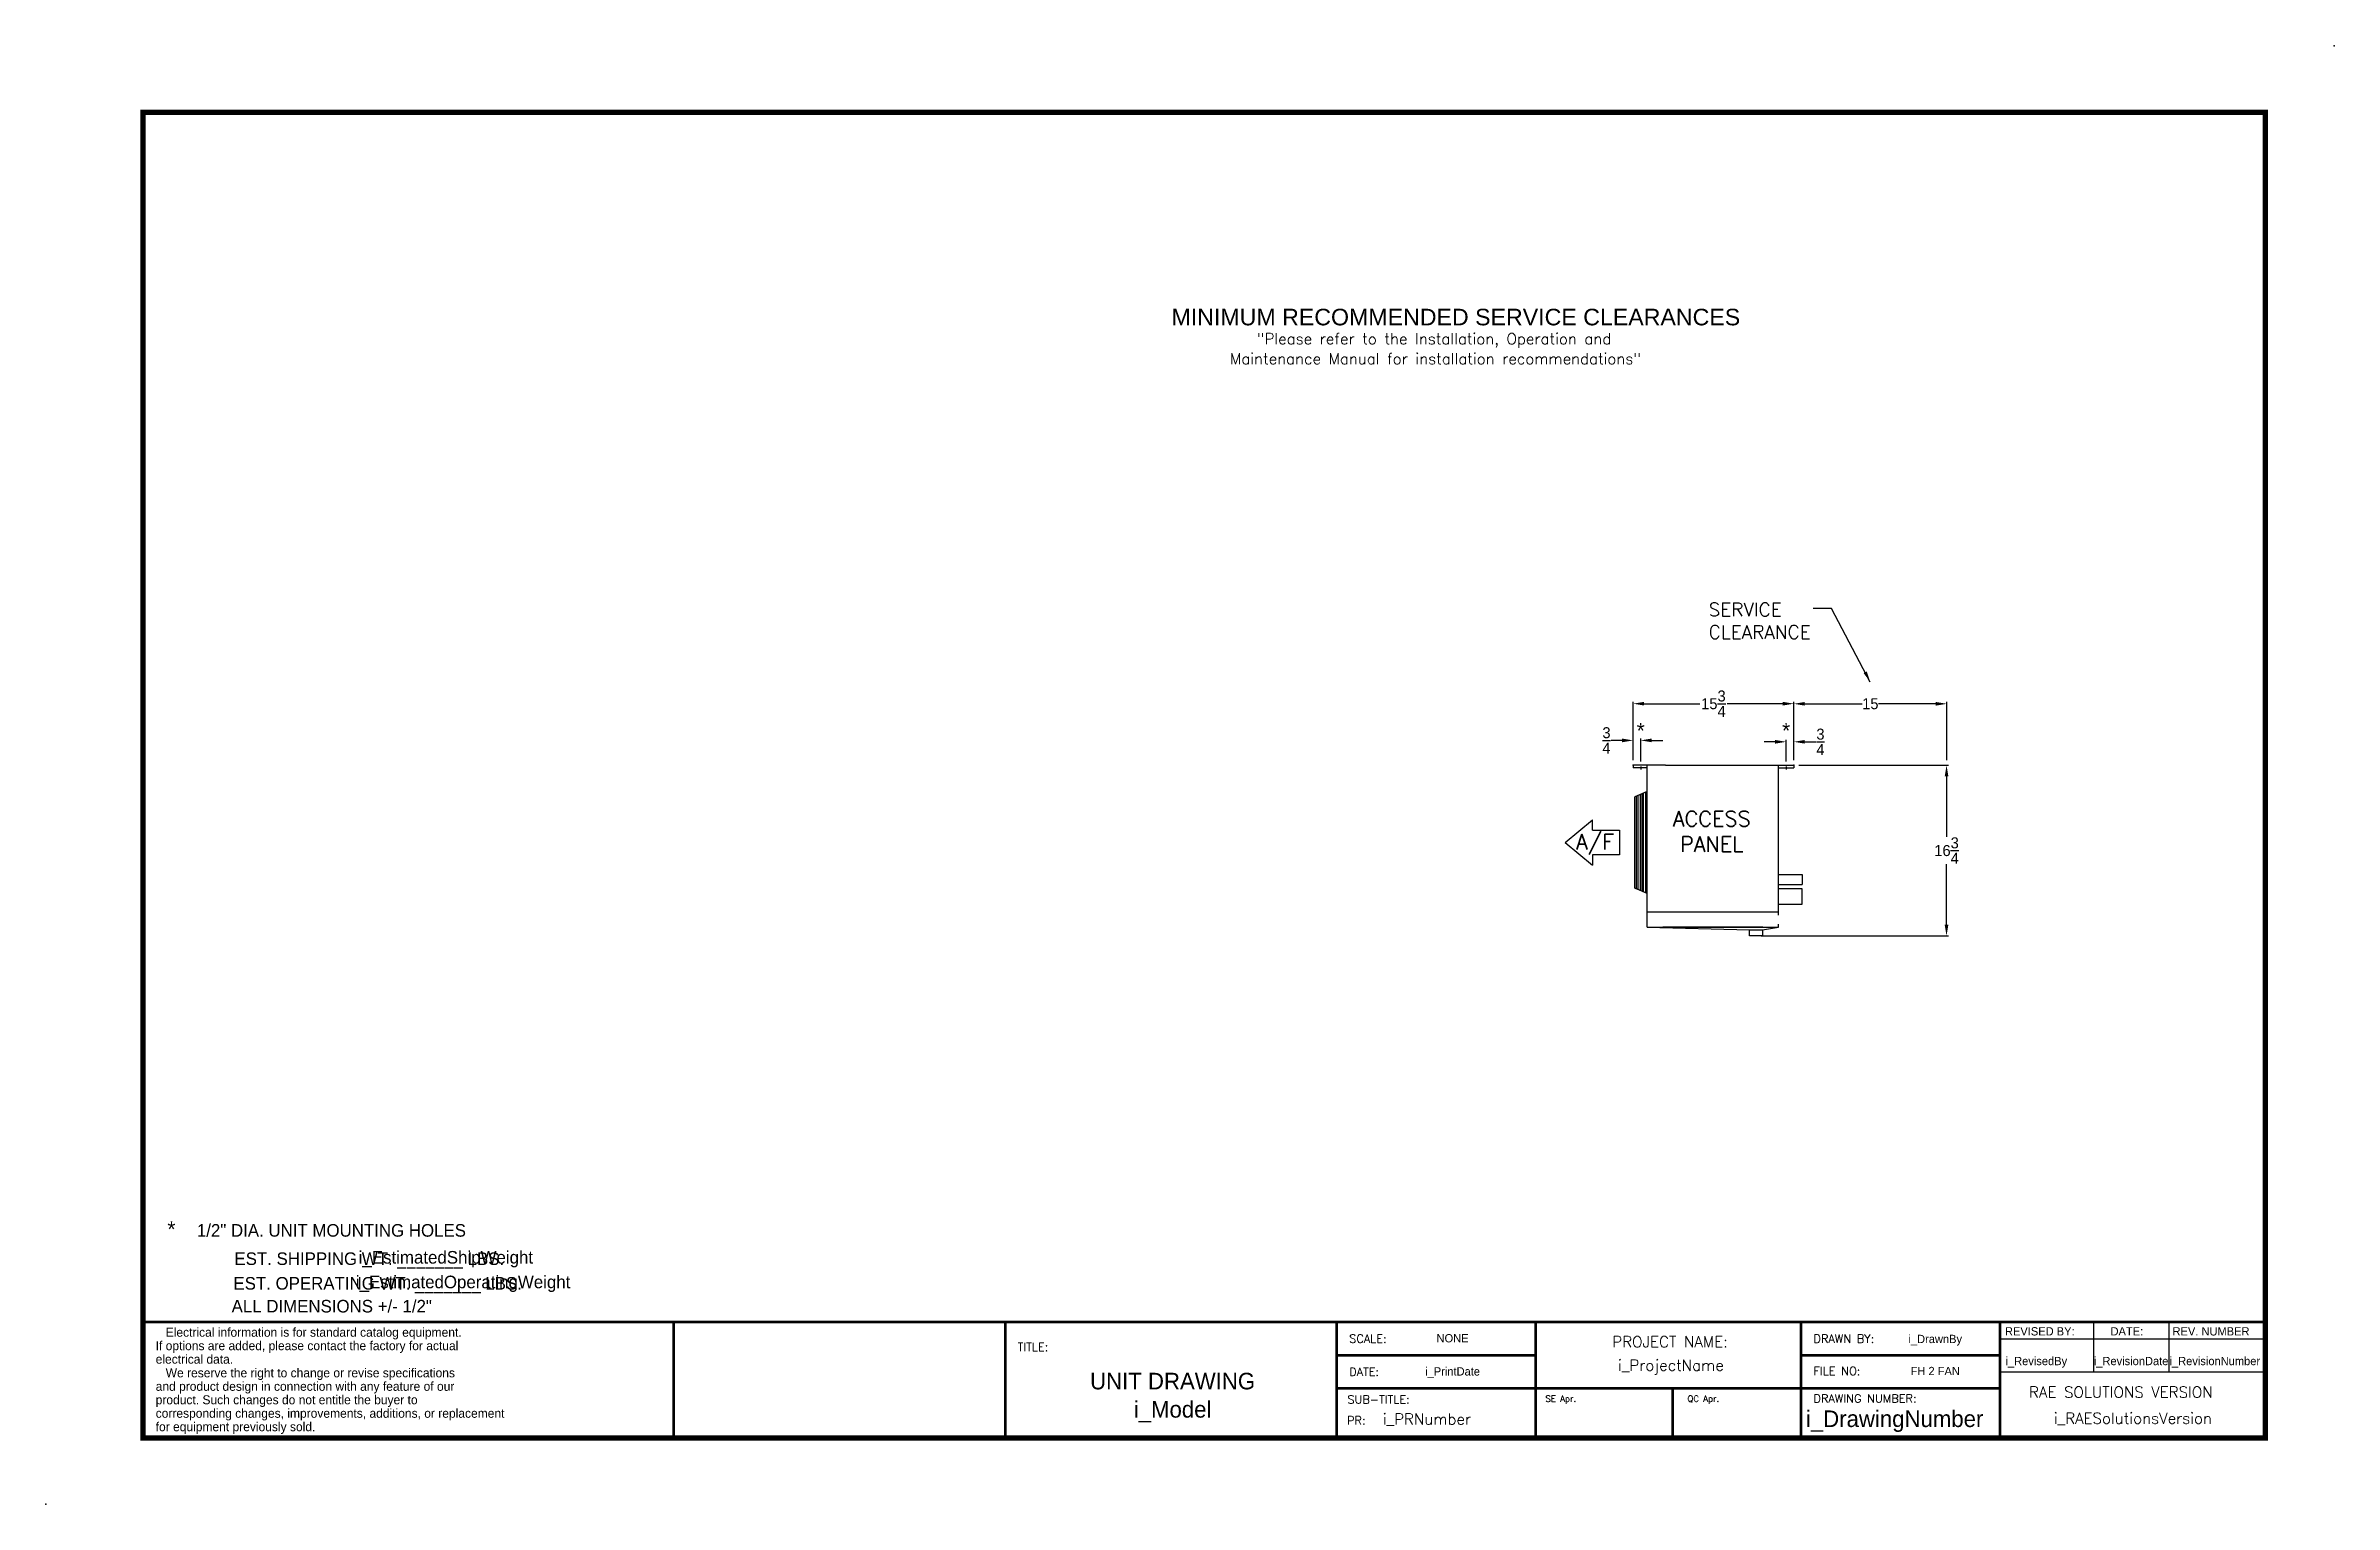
# Model space of a CAD drawing. Extents: x -10 to 215, y -6 to 137.
import ezdxf
from ezdxf.enums import TextEntityAlignment as Align

# ---------------------------------------------------------------- set-up
doc = ezdxf.new("R2010")
doc.units = 0
doc.header["$MEASUREMENT"] = 0
doc.layers.get('0').update_dxf_attribs({"linetype": 'CONTINUOUS'})
doc.layers.get('Defpoints').update_dxf_attribs({"linetype": 'CONTINUOUS'})
doc.styles.add('dimentions', font='arial.ttf')
doc.styles.add('SIMPLEX', font='SIMPLEX')
doc.dimstyles.get("Standard").update_dxf_attribs({"dimtxt": 1.079, "dimasz": 1.079, "dimexe": 0.18, "dimexo": 0.5, "dimgap": 0.09, "dimtad": 0, "dimtih": 1, "dimtoh": 1, "dimdec": 3, "dimzin": 0, "dimdsep": 46, "dimlunit": 5, "dimtxsty": 'STANDARD', "dimcen": 0.09, "dimadec": 0, "dimazin": 0, "dimtfac": 1, "dimtdec": 3, "dimtofl": 0, "dimtmove": 0, "dimatfit": 3, "dimfxl": 1, "dimtolj": 1, "dimtzin": 0, "dimarcsym": 0})

# ---------------------------------------------------------------- blocks, each defined once
blk = doc.blocks.new('*D22')
at = {"color": 0, "lineweight": -2}
for p, q in [((146.04, 66.47), (146.04, 72.19)), ((147.12, 72.01), (152.57, 72.01)), ((160.71, 72.01), (155.26, 72.01)), ((161.79, 66.47), (161.79, 72.19))]:
    blk.add_line(p, q, dxfattribs=at)
at = {"color": 0}
for points in [[(147.12, 72.19), (147.12, 71.83), (146.04, 72.01)], [(160.71, 72.19), (160.71, 71.83), (161.79, 72.01)]]:
    blk.add_solid(points, dxfattribs=at)
at = {"layer": 'Defpoints', "color": 0}
for p in [(161.79, 72.01), (146.04, 65.97), (161.79, 65.97)]:
    blk.add_point(p, dxfattribs=at)
at = {"color": 0, "insert": (153.91, 72.01), "char_height": 1.079, "attachment_point": 5}
blk.add_mtext('\\A1;15{\\H1x;\\S3/4;}', dxfattribs=at)
blk = doc.blocks.new('*D20')
at = {"color": 0, "lineweight": -2}
for p, q in [((161.79, 66.47), (161.79, 72.18)), ((162.87, 72), (168.48, 72)), ((175.71, 72), (170.1, 72)), ((176.79, 66.47), (176.79, 72.18))]:
    blk.add_line(p, q, dxfattribs=at)
at = {"color": 0}
for points in [[(162.87, 72.18), (162.87, 71.82), (161.79, 72)], [(175.71, 72.18), (175.71, 71.82), (176.79, 72)]]:
    blk.add_solid(points, dxfattribs=at)
at = {"layer": 'Defpoints', "color": 0}
for p in [(176.79, 72), (161.79, 65.97), (176.79, 65.97)]:
    blk.add_point(p, dxfattribs=at)
at = {"color": 0, "insert": (169.29, 72), "char_height": 1.079, "attachment_point": 5}
blk.add_mtext('\\A1;15', dxfattribs=at)
blk = doc.blocks.new('*D21')
at = {"color": 0, "lineweight": -2}
for p, q in [((162.29, 65.97), (176.94, 65.97)), ((176.76, 64.89), (176.76, 58.96)), ((176.76, 50.33), (176.76, 56.26)), ((158.58, 49.25), (176.94, 49.25))]:
    blk.add_line(p, q, dxfattribs=at)
at = {"color": 0}
for points in [[(176.58, 64.89), (176.94, 64.89), (176.76, 65.97)], [(176.58, 50.33), (176.94, 50.33), (176.76, 49.25)]]:
    blk.add_solid(points, dxfattribs=at)
at = {"layer": 'Defpoints', "color": 0}
for p in [(161.79, 65.97), (176.76, 65.97), (158.08, 49.25)]:
    blk.add_point(p, dxfattribs=at)
at = {"color": 0, "insert": (176.76, 57.61), "char_height": 1.079, "attachment_point": 5}
blk.add_mtext('\\A1;16{\\H1x;\\S3/4;}', dxfattribs=at)
blk = doc.blocks.new('*D25')
at = {"color": 0, "lineweight": -2}
for p, q in [((144.96, 68.41), (143.88, 68.41)), ((146.04, 66.47), (146.04, 68.59)), ((146.79, 66.34), (146.79, 68.59)), ((147.87, 68.41), (148.95, 68.41))]:
    blk.add_line(p, q, dxfattribs=at)
at = {"color": 0}
for points in [[(144.96, 68.59), (144.96, 68.23), (146.04, 68.41)], [(147.87, 68.59), (147.87, 68.23), (146.79, 68.41)]]:
    blk.add_solid(points, dxfattribs=at)
at = {"layer": 'Defpoints', "color": 0}
for p in [(146.04, 68.41), (146.04, 65.97), (146.79, 65.84)]:
    blk.add_point(p, dxfattribs=at)
at = {"color": 0, "insert": (143.43, 68.41), "char_height": 1.079, "attachment_point": 5}
blk.add_mtext('\\A1;{\\H1x;\\S3/4;}', dxfattribs=at)
blk = doc.blocks.new('*D26')
at = {"color": 0, "lineweight": -2}
for p, q in [((159.96, 68.27), (158.88, 68.27)), ((161.04, 66.34), (161.04, 68.45)), ((161.79, 66.47), (161.79, 68.45)), ((162.87, 68.27), (163.95, 68.27))]:
    blk.add_line(p, q, dxfattribs=at)
at = {"color": 0}
for points in [[(159.96, 68.45), (159.96, 68.09), (161.04, 68.27)], [(162.87, 68.45), (162.87, 68.09), (161.79, 68.27)]]:
    blk.add_solid(points, dxfattribs=at)
at = {"layer": 'Defpoints', "color": 0}
for p in [(161.79, 68.27), (161.04, 65.84), (161.79, 65.97)]:
    blk.add_point(p, dxfattribs=at)
at = {"color": 0, "insert": (164.4, 68.27), "char_height": 1.079, "attachment_point": 5}
blk.add_mtext('\\A1;{\\H1x;\\S3/4;}', dxfattribs=at)

msp = doc.modelspace()

# ---------------------------------------------------------------- linework, layer by layer
at = {"color": 0}
for p, q in [((146.0395, 65.9702), (146.0395, 65.7043)), ((149.2297, 65.9702), (146.0395, 65.9702)), ((147.4105, 65.7043), (146.0395, 65.7043)), ((146.7891, 65.8373), (146.7891, 65.5714)), ((147.4105, 50.0952), (147.4105, 65.9702)), ((149.2297, 65.9702), (161.7895, 65.9702)), ((158.5992, 65.9702), (161.7895, 65.9702)), ((160.2855, 51.278), (160.2855, 65.9702)), ((160.2855, 65.7043), (161.7895, 65.7043)), ((161.0375, 65.8373), (161.0375, 65.5714)), ((161.7895, 65.9702), (161.7895, 65.7043)), ((147.4105, 63.4024), (146.2003, 62.8838)), ((146.2003, 53.9101), (146.2003, 62.8838)), ((146.3734, 53.8359), (146.3734, 62.9579)), ((146.5464, 53.7618), (146.5464, 63.0321)), ((146.7194, 63.1062), (146.7194, 53.6876)), ((146.8924, 63.1804), (146.8924, 53.6135)), ((147.0654, 53.5393), (147.0654, 63.2545)), ((147.2384, 63.3287), (147.2384, 53.4652)), ((139.3947, 58.3969), (142.0546, 60.6135)), ((142.0546, 59.616), (142.0546, 60.6135)), ((139.3947, 58.3969), (142.0546, 56.1804)), ((142.0546, 59.616), (144.7146, 59.616)), ((144.7146, 59.616), (144.7146, 57.1778)), ((142.0546, 57.1778), (142.0546, 56.1804)), ((144.7146, 57.1778), (142.0546, 57.1778)), ((147.4105, 53.3914), (146.2003, 53.9101)), ((160.2855, 55.2652), (162.5992, 55.2652)), ((160.2855, 54.2652), (162.5992, 54.2652)), ((162.5992, 53.854), (160.2855, 53.854)), ((162.5992, 55.2652), (162.5992, 54.2652)), ((162.5992, 52.354), (162.5992, 53.854)), ((147.4105, 53.0398), (147.4105, 53.0398)), ((160.2855, 52.354), (162.5992, 52.354)), ((147.4105, 51.5875), (160.2855, 51.5875)), ((147.4105, 50.0952), (160.2855, 50.0952)), ((147.4105, 50.0952), (157.4609, 49.8452)), ((158.7055, 50.0952), (148.9905, 50.0952)), ((158.7055, 49.8452), (160.2855, 50.0952)), ((160.2855, 50.0952), (160.2855, 50.403)), ((52, 0), (52, 11.375)), ((84.5, 0), (84.5, 11.375)), ((117, 11.375), (182, 11.375)), ((117, 0), (117, 11.375)), ((136.5, 11.375), (136.5, 0)), ((162.5, 11.375), (162.5, 4.875)), ((182, 11.375), (182, 0)), ((182, 11.375), (208, 11.375)), ((182, 11.375), (182, 9.75)), ((191.1739, 11.375), (191.1739, 6.5)), ((198.562, 11.375), (198.562, 6.5)), ((182, 9.75), (208, 9.75)), ((136.5, 8.125), (117, 8.125)), ((162.5, 8.125), (182, 8.125)), ((162.5, 4.875), (162.5, 8.125)), ((182, 4.875), (117, 4.875)), ((149.9063, 4.875), (149.9063, 0)), ((162.5, 4.875), (162.5, 0)), ((182, 6.5), (208, 6.5))]:
    msp.add_line(p, q, dxfattribs=at)
for points, const_width in [([(0, 0), (208, 0), (208, 130), (0, 130), (0, 0)], 0.52), ([(52.3074, 11.375), (0, 11.375)], 0.26), ([(208, 11.375), (52, 11.375), (52, 0)], 0.26), ([(84.5, 11.375), (84.5, 0)], 0.26), ([(117, 11.375), (117, 0)], 0.26), ([(136.5, 11.375), (136.5, 0)], 0.26), ([(162.5, 11.375), (162.5, 0)], 0.26), ([(182, 0), (182, 11.375), (208, 11.375)], 0.26), ([(136.5, 8.125), (117, 8.125)], 0.26), ([(182, 8.125), (162.5, 8.125), (162.5, 0)], 0.26), ([(182, 4.875), (117, 4.875)], 0.26), ([(149.9063, 4.875), (149.9063, 0)], 0.26)]:
    msp.add_lwpolyline(points, dxfattribs=dict(at, const_width=const_width))
msp.add_lwpolyline([(157.4609, 49.8452), (158.7055, 49.8452), (158.7055, 49.2543), (157.4609, 49.2543)], close=True, dxfattribs=at)
for p in [(214.7579, 136.5175), (146.0395, 65.9702), (161.7895, 65.9702), (161.7895, 65.9702), (161.7895, 65.9702), (148.9905, 50.0952), (148.9905, 50.0952), (158.7055, 50.0952), (158.7055, 50.0952), (158.7055, 50.0952), (158.7055, 50.0952), (182, 0), (-9.5384, -6.4825)]:
    msp.add_point(p, dxfattribs=at)

# ---------------------------------------------------------------- texts
at = {"color": 0, "lineweight": 30}
for s, height, style, p in [('MINIMUM RECOMMENDED SERVICE CLEARANCES', 1.625, 'dimentions', (100.7956, 109.1057)), ('MINIMUM RECOMMENDED SERVICE CLEARANCES', 1.625, 'dimentions', (100.7957, 109.1057)), ('SE Apr.', 0.60937, 'SIMPLEX', (137.4546, 3.5616)), ('QC Apr.', 0.60937, 'SIMPLEX', (151.3723, 3.5616))]:
    msp.add_text(s, height=height, dxfattribs=dict(at, style=style)).set_placement(p)
at = {"color": 0, "style": 'SIMPLEX'}
for s, p in [('"Please refer to the Installation, Operation and', (126.5371, 107.2471)), ('"Please refer to the Installation, Operation and', (126.5371, 107.2471)), ('Maintenance Manual for installation recommendations"', (126.6658, 105.2913)), ('Maintenance Manual for installation recommendations"', (126.6658, 105.2913)), ('PROJECT NAME:', (149.6632, 8.9105)), ('i_ProjectName', (149.7453, 6.601)), ('i_RAESolutionsVersion', (195.0268, 1.4061))]:
    msp.add_text(s, height=1.079, dxfattribs=at).set_placement(p, align=Align.CENTER)
at = {"color": 0}
for s, height, p in [('*', 1.5199, (146.7892, 68.6106)), ('*', 1.5199, (161.0376, 68.6106)), ('*', 1.5199, (2.7823, 19.7298)), ('EST. SHIPPING WT. _______ LBS.', 1.235, (22.1702, 16.9759)), ('i_EstimatedShipWeight', 1.236417, (29.6766, 17.1108)), ('EST. OPERATING WT. _______ LBS.', 1.235, (22.9903, 14.5602)), ('i_EstimatedOperatingWeight', 1.235, (31.3665, 14.6951)), ('ALL DIMENSIONS +/- 1/2"', 1.235, (18.4933, 12.3189)), ('NONE', 0.8125, (128.3449, 9.3867)), ('i_DrawnBy', 0.8125, (175.6526, 9.317)), ('i_PrintDate', 0.8125, (128.3449, 6.1367)), ('FH 2 FAN', 0.8125, (175.6526, 6.1734)), ('i_RevisedBy', 0.8125, (185.5605, 7.1518)), ('i_RevisionDate', 0.8125, (194.8492, 7.1518)), ('i_RevisionNumber', 0.8125, (203.0543, 7.1518)), ('UNIT DRAWING', 1.625, (100.9036, 4.7796)), ('i_Model', 1.625, (100.9036, 2.0101)), ('i_DrawingNumber', 1.625, (171.6734, 1.0873))]:
    msp.add_text(s, height=height, dxfattribs=at).set_placement(p, align=Align.CENTER)
at = {"color": 0, "style": 'SIMPLEX'}
for s, height, p in [('A/F', 1.494, (140.4532, 57.7257)), ('TITLE:', 0.8125, (85.7188, 8.5313)), ('SCALE:', 0.8125, (118.2188, 9.3438)), ('DRAWN BY:', 0.8125, (163.7188, 9.3438)), ('DATE:', 0.8125, (118.2188, 6.0938)), ('FILE NO:', 0.8125, (163.7188, 6.1723)), ('RAE SOLUTIONS VERSION', 1.079, (184.8485, 3.9699)), ('SUB-TITLE:', 0.8125, (118.0427, 3.3799)), ('i_PRNumber', 1.079, (121.5117, 1.3252)), ('DRAWING NUMBER:', 0.8125, (163.7188, 3.4786))]:
    msp.add_text(s, height=height, dxfattribs=at).set_placement(p)
at = {"color": 0}
for s, height, p in [('1/2" DIA. UNIT MOUNTING HOLES', 1.235, (5.2745, 19.7512)), ('REVISED BY:', 0.8125, (182.4877, 10.0652)), ('DATE:', 0.8125, (192.8343, 10.0652)), ('REV. NUMBER', 0.8125, (198.9103, 10.0652))]:
    msp.add_text(s, height=height, dxfattribs=at).set_placement(p)
at = {"color": 0, "lineweight": 25}
for s, p in [('If options are added, please contact the factory for actual', (1.2351, 8.6206)), ('   Electrical information is for standard catalog equipment.', (1.2351, 9.942)), ('electrical data.', (1.2351, 7.2993)), ('   We reserve the right to change or revise specifications', (1.2351, 5.9613)), ('and product design in connection with any feature of our', (1.2351, 4.6399)), ('corresponding changes, improvements, additions, or replacement ', (1.2351, 1.9973)), ('product. Such changes do not entitle the buyer to', (1.2351, 3.3186)), ('for equipment previously sold.', (1.2351, 0.6759))]:
    msp.add_text(s, height=0.880898, dxfattribs=at).set_placement(p)
at = {"color": 0, "style": 'SIMPLEX'}
msp.add_text('PR:', height=0.8125, dxfattribs=at).set_placement((119.8105, 1.3252), align=Align.RIGHT)
at = {"color": 0, "insert": (153.4404, 81.9055), "char_height": 1.328, "width": 5.820281, "attachment_point": 1, "style": 'SIMPLEX'}
msp.add_mtext('SERVICE\\PCLEARANCE', dxfattribs=at)
at = {"color": 0, "insert": (153.7485, 59.4834), "char_height": 1.494, "attachment_point": 5, "style": 'SIMPLEX'}
msp.add_mtext('ACCESS\\PPANEL', dxfattribs=at)

# ---------------------------------------------------------------- dimensions: what is measured, and where the dimension line sits
at = {"color": 0}
for base, p1, p2, picture, middle in [((161.7895, 72.0073), (146.0395, 65.9702), (161.7895, 65.9702), '*D22', (153.9145, 72.0073)), ((176.7895, 71.9978), (161.7895, 65.9702), (176.7895, 65.9702), '*D20', (169.2895, 71.9978)), ((146.0395, 68.4081), (146.7891, 65.8373), (146.0395, 65.9702), '*D25', (143.4318, 68.4081)), ((161.7895, 68.2688), (161.0375, 65.8373), (161.7895, 65.9702), '*D26', (164.3971, 68.2688))]:
    dim = msp.add_linear_dim(base=base, p1=p1, p2=p2, dimstyle='Standard', dxfattribs=at)
    dim.commit()
    dim.dimension.update_dxf_attribs({"geometry": picture, "text_midpoint": middle})
dim = msp.add_linear_dim(base=(176.7642, 65.9702), p1=(158.0832, 49.2543), p2=(161.7895, 65.9702), angle=90, dimstyle='Standard', dxfattribs=at)
dim.commit()
dim.dimension.update_dxf_attribs({"geometry": '*D21', "text_midpoint": (176.7642, 57.6123)})

# ---------------------------------------------------------------- leaders
msp.add_leader([(169.2877, 74.1341), (165.4844, 81.3298), (163.6979, 81.3298)], dimstyle='Standard', override={"dimgap": 0.09, "dimtad": 0}, dxfattribs=at)

doc.saveas('drawing.dxf')
